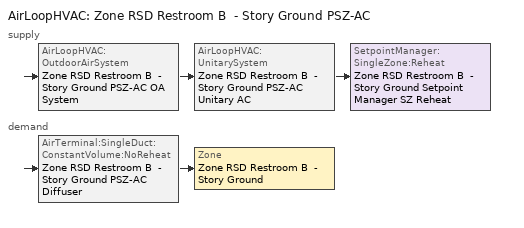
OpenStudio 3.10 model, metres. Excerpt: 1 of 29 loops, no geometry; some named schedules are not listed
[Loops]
AirLoopHVAC 'Zone RSD Restroom B  - Story Ground PSZ-AC'
 supply: AirLoopHVAC:OutdoorAirSystem 'Zone RSD Restroom B  - Story Ground PSZ-AC OA System' > AirLoopHVAC:UnitarySystem 'Zone RSD Restroom B  - Story Ground PSZ-AC Unitary AC' > SetpointManager:SingleZone:Reheat 'Zone RSD Restroom B  - Story Ground Setpoint Manager SZ Reheat'
 demand: AirTerminal:SingleDuct:ConstantVolume:NoReheat 'Zone RSD Restroom B  - Story Ground PSZ-AC Diffuser' > Zone 'Zone RSD Restroom B  - Story Ground'
[Sizing:Zone]
Zone RSD Restroom B  - Story Ground: Zone Cooling Design Supply Air Temperature Input Method=SupplyAirTemperature; Zone Cooling Design Supply Air Temperature {C}=12.7778; Zone Cooling Design Supply Air Temperature Difference {deltaC}=11.11; Zone Heating Design Supply Air Temperature Input Method=SupplyAirTemperature; Zone Heating Design Supply Air Temperature {C}=50; Zone Heating Design Supply Air Temperature Difference {deltaC}=11.11; Zone Cooling Design Supply Air Humidity Ratio {kg-H2O/kg-air}=0.0085; Zone Heating Design Supply Air Humidity Ratio {kg-H2O/kg-air}=0.008; Cooling Design Air Flow Method=DesignDay; Heating Design Air Flow Method=DesignDay; Account for Dedicated Outdoor Air System=No; Dedicated Outdoor Air System Control Strategy=NeutralSupplyAir; Dedicated Outdoor Air Low Setpoint Temperature for Design {C}=autosize; Dedicated Outdoor Air High Setpoint Temperature for Design {C}=autosize; Zone Load Sizing Method=Sensible Load Only No Latent Load; Zone Latent Cooling Design Supply Air Humidity Ratio Input Method=HumidityRatioDifference; Zone Cooling Design Supply Air Humidity Ratio Difference {kgWater/kgDryAir}=0.005; Zone Latent Heating Design Supply Air Humidity Ratio Input Method=HumidityRatioDifference; Zone Humidification Design Supply Air Humidity Ratio Difference {kgWater/kgDryAir}=0.005; Sizing Option=Coincident
[Zone equipment]
Zone RSD Restroom B  - Story Ground: Zone RSD Restroom B  - Story Ground Exhaust Fan, Zone RSD Restroom B  - Story Ground PSZ-AC Diffuser
[Fan:ZoneExhaust]
Zone RSD Restroom B  - Story Ground Exhaust Fan: Availability Schedule=D_RSD_All_Fan_Yr; Fan Total Efficiency=0.563391; Pressure Rise {Pa}=124.544; Maximum Flow Rate {m3/s}=0.493395; Flow Fraction Schedule=D_RSD_All_Fan_Yr; System Availability Manager Coupling Mode=Decoupled
[AirLoopHVAC]
Zone RSD Restroom B  - Story Ground PSZ-AC: Availability Schedule=Always On Discrete; Design Supply Air Flow Rate {m3/s}=0.368032; Design Return Air Flow Fraction of Supply Air Flow=1
[Sizing:System]
Zone RSD Restroom B  - Story Ground PSZ-AC: Type of Load to Size On=Sensible; Design Outdoor Air Flow Rate {m3/s}=0.368032; Central Heating Maximum System Air Flow Ratio=1; Preheat Design Temperature {C}=7.22222; Preheat Design Humidity Ratio {kg-H2O/kg-Air}=0.008; Precool Design Temperature {C}=12.7778; Precool Design Humidity Ratio {kg-H2O/kg-Air}=0.008; Central Cooling Design Supply Air Temperature {C}=12.7778; Central Heating Design Supply Air Temperature {C}=50; Sizing Option=Coincident; 100% Outdoor Air in Cooling=No; 100% Outdoor Air in Heating=No; Central Cooling Design Supply Air Humidity Ratio {kg-H2O/kg-Air}=0.0085; Central Heating Design Supply Air Humidity Ratio {kg-H2O/kg-Air}=0.008; Cooling Design Air Flow Method=DesignDay; Heating Design Air Flow Method=DesignDay; System Outdoor Air Method=ZoneSum; Zone Maximum Outdoor Air Fraction=1; Cooling Supply Air Flow Rate Per Floor Area {m3/s-m2}=0.00996765; Cooling Fraction of Autosized Cooling Supply Air Flow Rate=1; Cooling Supply Air Flow Rate Per Unit Cooling Capacity {m3/s-W}=3.94755e-05; Heating Supply Air Flow Rate Per Floor Area {m3/s-m2}=0.00996765; Heating Fraction of Autosized Heating Supply Air Flow Rate=1; Heating Fraction of Autosized Cooling Supply Air Flow Rate=1; Heating Supply Air Flow Rate Per Unit Heating Capacity {m3/s-W}=3.15882e-05; Cooling Design Capacity Method=CoolingDesignCapacity; Cooling Design Capacity {W}=6937.21; Cooling Design Capacity Per Floor Area {W/m2}=234.7; Fraction of Autosized Cooling Design Capacity=1; Heating Design Capacity Method=HeatingDesignCapacity; Heating Design Capacity {W}=12897.93; Heating Design Capacity Per Floor Area {W/m2}=157; Fraction of Autosized Heating Design Capacity=1; Central Cooling Capacity Control Method=OnOff; Occupant Diversity=1
[SetpointManager:SingleZone:Reheat]
Zone RSD Restroom B  - Story Ground Setpoint Manager SZ Reheat: Minimum Supply Air Temperature {C}=12.7778; Maximum Supply Air Temperature {C}=50; Control Zone=Zone RSD Restroom B  - Story Ground; Setpoint Node or NodeList=Zone RSD Restroom B  - Story Ground PSZ-AC Supply Outlet Node
[Coil:Heating:Gas]
Zone RSD Restroom B  - Story Ground PSZ-AC Gas Htg Coil: Availability Schedule=Always On Discrete; Gas Burner Efficiency=0.8; Nominal Capacity {W}=22153.8; On Cycle Parasitic Electric Load {W}=0; Off Cycle Parasitic Gas Load {W}=0
[Coil:Heating:Electric]
Zone RSD Restroom B  - Story Ground PSZ-AC No Heat: Availability Schedule=Always Off Discrete; Efficiency=1; Nominal Capacity {W}=0
[Coil:Cooling:DX:SingleSpeed]
Zone RSD Restroom B  - Story Ground PSZ-AC 1spd DX AC Clg Coil 23kBtu/hr 9.7SEER 23kBtu/hr 13.0SEER: Availability Schedule=Always On Discrete; Rated Total Cooling Capacity {W}=9139.12; Rated Sensible Heat Ratio=0.701083; Rated COP {W/W}=3.91157; Rated Air Flow Rate {m3/s}=0.368032; Rated Evaporator Fan Power Per Volume Flow Rate 2017 {W/(m3/s)}=773.3; Rated Evaporator Fan Power Per Volume Flow Rate 2023 {W/(m3/s)}=934.4; Total Cooling Capacity Function of Temperature Curve=SpltAC1Sp_ClCap_fT; Total Cooling Capacity Function of Flow Fraction Curve=DXCOOL-NECB2011-REF-CAPFFLOW; Energy Input Ratio Function of Temperature Curve=SpltAC1Sp_EIR_fT; Energy Input Ratio Function of Flow Fraction Curve=DXCOOL-NECB2011-REF-COOLEIRFFLOW; Part Load Fraction Correlation Curve=DXCOOL-NECB2011-REF-COOLPLFFPLR; Minimum Outdoor Dry-Bulb Temperature for Compressor Operation {C}=-25; Nominal Time for Condensate Removal to Begin {s}=0; Ratio of Initial Moisture Evaporation Rate and Steady State Latent Capacity=0; Maximum Cycling Rate {cycles/hr}=0; Latent Capacity Time Constant {s}=0; Condenser Type=AirCooled; Evaporative Condenser Effectiveness=0.9; Evaporative Condenser Air Flow Rate {m3/s}=autosize; Evaporative Condenser Pump Rated Power Consumption {W}=autosize; Crankcase Heater Capacity {W}=0; Maximum Outdoor Dry-Bulb Temperature for Crankcase Heater Operation {C}=10; Basin Heater Capacity {W/K}=0; Basin Heater Setpoint Temperature {C}=2
[Fan:OnOff]
Zone RSD Restroom B  - Story Ground PSZ-AC Fan: Availability Schedule=Always On Discrete; Fan Total Efficiency=0.546; Pressure Rise {Pa}=622.722; Maximum Flow Rate {m3/s}=0.368032; Motor Efficiency=0.84; Motor In Airstream Fraction=1; Fan Power Ratio Function of Speed Ratio Curve=Fan On Off Power Curve 16; Fan Efficiency Ratio Function of Speed Ratio Curve=Fan On Off Efficiency Curve 16
[AirLoopHVAC:UnitarySystem]
Zone RSD Restroom B  - Story Ground PSZ-AC Unitary AC: Control Type=Load; Controlling Zone or Thermostat Location=Zone RSD Restroom B  - Story Ground; Dehumidification Control Type=None; Availability Schedule=Outage Availability Schedule; Supply Fan=Zone RSD Restroom B  - Story Ground PSZ-AC Fan; Fan Placement=DrawThrough; Supply Air Fan Operating Mode Schedule=Always On Discrete; Heating Coil=Zone RSD Restroom B  - Story Ground PSZ-AC Gas Htg Coil; DX Heating Coil Sizing Ratio=1; Cooling Coil=Zone RSD Restroom B  - Story Ground PSZ-AC 1spd DX AC Clg Coil 23kBtu/hr 9.7SEER 23kBtu/hr 13.0SEER; Use DOAS DX Cooling Coil=No; DOAS DX Cooling Coil Leaving Minimum Air Temperature {C}=2; Latent Load Control=SensibleOnlyLoadControl; Supplemental Heating Coil=Zone RSD Restroom B  - Story Ground PSZ-AC No Heat; Supply Air Flow Rate Method During Cooling Operation=SupplyAirFlowRate; Supply Air Flow Rate During Cooling Operation {m3/s}=0.368032; Supply Air Flow Rate Method During Heating Operation=SupplyAirFlowRate; Supply Air Flow Rate During Heating Operation {m3/s}=0.368032; Supply Air Flow Rate Method When No Cooling or Heating is Required=None; No Load Supply Air Flow Rate Control Set To Low Speed=Yes; Maximum Supply Air Temperature {C}=50; Maximum Outdoor Dry-Bulb Temperature for Supplemental Heater Operation {C}=21; Ancilliary On-Cycle Electric Power {W}=0; Ancilliary Off-Cycle Electric Power {W}=0
[Controller:OutdoorAir]
Zone RSD Restroom B  - Story Ground PSZ-AC OA System Controller: Minimum Outdoor Air Flow Rate {m3/s}=0.214627; Maximum Outdoor Air Flow Rate {m3/s}=0.368032; Economizer Control Type=NoEconomizer; Economizer Control Action Type=ModulateFlow; Economizer Maximum Limit Dry-Bulb Temperature {C}=28; Economizer Maximum Limit Enthalpy {J/kg}=64000; Lockout Type=LockoutWithCompressor; Minimum Limit Type=FixedMinimum; Minimum Outdoor Air Schedule=Zone RSD Restroom B  - Story Ground PSZ-AC_night_ventcycle_schedule; Controller Mechanical Ventilation=Controller Mechanical Ventilation 17; High Humidity Control=No; High Humidity Outdoor Air Flow Ratio=1; Control High Indoor Humidity Based on Outdoor Humidity Ratio=Yes; Heat Recovery Bypass Control Type=BypassWhenWithinEconomizerLimits; Economizer Operation Staging=InterlockedWithMechanicalCooling
[Controller:MechanicalVentilation]
Controller Mechanical Ventilation 17: Availability Schedule=Always On Discrete
[AirLoopHVAC:OutdoorAirSystem]
Zone RSD Restroom B  - Story Ground PSZ-AC OA System: Controller=Zone RSD Restroom B  - Story Ground PSZ-AC OA System Controller
[AirTerminal:SingleDuct:ConstantVolume:NoReheat]
Zone RSD Restroom B  - Story Ground PSZ-AC Diffuser: Availability Schedule=Always On Discrete; Maximum Air Flow Rate {m3/s}=0.368032
[Schedule:Ruleset]
D_RSD_All_Fan_Yr: Default Day Schedule=D_RSD_All_Fan_Yr Default; Summer Design Day Schedule=D_RSD_All_Fan_Yr Summer Design Day; Winter Design Day Schedule=D_RSD_All_Fan_Yr Winter Design Day
[Schedule:Day]
D_RSD_All_Fan_Yr Default; autogen D_RSD_All_Fan_Yr 0_day_sch: Average, 9, 0, 0, 23, 0, 1, 24, 0, 0
D_RSD_All_Fan_Yr Winter Design Day; D_RSD_All_Fan_Yr Summer Design Day: No, 9, 0, 0, 23, 0, 1, 24, 0, 0
Schedule Day 41: 1, 0, 0, 2, 0, 0, 3, 0, 0, 4, 0, 0, 5, 0, 0, 6, 0, 0, 7, 0, 0, 8, 0, 0, 9, 0, 0, 10, 0, 1, 11, 0, 1, 12, 0, 1, 13, 0, 1, 14, 0, 1, 15, 0, 0, 16, 0, 0, 17, 0, 0, 18, 0, 0, 19, 0, 0, 20, 0, 0, 21, 0, 0, 22, 0, 0, 23, 0, 0, 24, 0, 0
Schedule Day 42: 1, 0, 0, 2, 0, 0, 3, 0, 0, 4, 0, 0, 5, 0, 0, 6, 0, 0, 7, 0, 0, 8, 0, 0, 9, 0, 0, 10, 0, 0, 11, 0, 0, 12, 0, 0, 13, 0, 0, 14, 0, 0, 15, 0, 1, 16, 0, 1, 17, 0, 1, 18, 0, 1, 19, 0, 1, 20, 0, 1, 21, 0, 1, 22, 0, 1, 23, 0, 1, 24, 0, 0
[Schedule:Rule] Schedule Ruleset=D_RSD_All_Fan_Yr; Apply Sunday=Yes; Apply Monday=Yes; Apply Tuesday=Yes; Apply Wednesday=Yes; Apply Thursday=Yes; Apply Friday=Yes; Apply Saturday=Yes
autogen D_RSD_All_Fan_Yr 0: Rule Order=2; Day Schedule=autogen D_RSD_All_Fan_Yr 0_day_sch; Date Specification Type=SpecificDates; Specific Month 1=1; Specific Day 1=2; Specific Month 2=1; Specific Day 2=3; Specific Month 3=1; Specific Day 3=9; Specific Month 4=1; Specific Day 4=10; Specific Month 5=1; Specific Day 5=16; Specific Month 6=1; Specific Day 6=17; Specific Month 7=1; Specific Day 7=23; Specific Month 8=1; Specific Day 8=24; Specific Month 9=1; Specific Day 9=30; Specific Month 10=1; Specific Day 10=31; Specific Month 11=2; Specific Day 11=6; Specific Month 12=2; Specific Day 12=7; Specific Month 13=2; Specific Day 13=13; Specific Month 14=2; Specific Day 14=14; Specific Month 15=2; Specific Day 15=20; Specific Month 16=2; Specific Day 16=21; Specific Month 17=2; Specific Day 17=27; Specific Month 18=2; Specific Day 18=28; Specific Month 19=3; Specific Day 19=6; Specific Month 20=3; Specific Day 20=7; Specific Month 21=3; Specific Day 21=13; Specific Month 22=3; Specific Day 22=14; Specific Month 23=3; Specific Day 23=20; Specific Month 24=3; Specific Day 24=21; Specific Month 25=3; Specific Day 25=27; Specific Month 26=3; Specific Day 26=28; Specific Month 27=4; Specific Day 27=3; Specific Month 28=4; Specific Day 28=4; Specific Month 29=4; Specific Day 29=10; Specific Month 30=4; Specific Day 30=11; Specific Month 31=4; Specific Day 31=17; Specific Month 32=4; Specific Day 32=18; Specific Month 33=4; Specific Day 33=24; Specific Month 34=4; Specific Day 34=25; Specific Month 35=5; Specific Day 35=1; Specific Month 36=5; Specific Day 36=2; Specific Month 37=5; Specific Day 37=8; Specific Month 38=5; Specific Day 38=9; Specific Month 39=5; Specific Day 39=15; Specific Month 40=5; Specific Day 40=16; Specific Month 41=5; Specific Day 41=22; Specific Month 42=5; Specific Day 42=23; Specific Month 43=5; Specific Day 43=29; Specific Month 44=5; Specific Day 44=30; Specific Month 45=6; Specific Day 45=5; Specific Month 46=6; Specific Day 46=6; Specific Month 47=6; Specific Day 47=12; Specific Month 48=6; Specific Day 48=13; Specific Month 49=6; Specific Day 49=19; Specific Month 50=6; Specific Day 50=20; Specific Month 51=6; Specific Day 51=26; Specific Month 52=6; Specific Day 52=27; Specific Month 53=7; Specific Day 53=3; Specific Month 54=7; Specific Day 54=4; Specific Month 55=7; Specific Day 55=10; Specific Month 56=7; Specific Day 56=11; Specific Month 57=7; Specific Day 57=17; Specific Month 58=7; Specific Day 58=18; Specific Month 59=7; Specific Day 59=24; Specific Month 60=7; Specific Day 60=25; Specific Month 61=7; Specific Day 61=31; Specific Month 62=8; Specific Day 62=1; Specific Month 63=8; Specific Day 63=7; Specific Month 64=8; Specific Day 64=8; Specific Month 65=8; Specific Day 65=14; Specific Month 66=8; Specific Day 66=15; Specific Month 67=8; Specific Day 67=21; Specific Month 68=8; Specific Day 68=22; Specific Month 69=8; Specific Day 69=28; Specific Month 70=8; Specific Day 70=29; Specific Month 71=9; Specific Day 71=4; Specific Month 72=9; Specific Day 72=5; Specific Month 73=9; Specific Day 73=11; Specific Month 74=9; Specific Day 74=12; Specific Month 75=9; Specific Day 75=18; Specific Month 76=9; Specific Day 76=19; Specific Month 77=9; Specific Day 77=25; Specific Month 78=9; Specific Day 78=26; Specific Month 79=10; Specific Day 79=2; Specific Month 80=10; Specific Day 80=3; Specific Month 81=10; Specific Day 81=9; Specific Month 82=10; Specific Day 82=10; Specific Month 83=10; Specific Day 83=16; Specific Month 84=10; Specific Day 84=17; Specific Month 85=10; Specific Day 85=23; Specific Month 86=10; Specific Day 86=24; Specific Month 87=10; Specific Day 87=30; Specific Month 88=10; Specific Day 88=31; Specific Month 89=11; Specific Day 89=6; Specific Month 90=11; Specific Day 90=7; Specific Month 91=11; Specific Day 91=13; Specific Month 92=11; Specific Day 92=14; Specific Month 93=11; Specific Day 93=20; Specific Month 94=11; Specific Day 94=21; Specific Month 95=11; Specific Day 95=27; Specific Month 96=11; Specific Day 96=28; Specific Month 97=12; Specific Day 97=4; Specific Month 98=12; Specific Day 98=5; Specific Month 99=12; Specific Day 99=11; Specific Month 100=12; Specific Day 100=12; Specific Month 101=12; Specific Day 101=18; Specific Month 102=12; Specific Day 102=19; Specific Month 103=12; Specific Day 103=25; Specific Month 104=12; Specific Day 104=26
D_RSD_All_Fan_Yr Outage Day 227: Rule Order=1; Day Schedule=Schedule Day 41; Date Specification Type=DateRange; Start Month=8; Start Day=15; End Month=8; End Day=15
D_RSD_All_Fan_Yr Outage Day 228: Rule Order=0; Day Schedule=Schedule Day 42; Date Specification Type=DateRange; Start Month=8; Start Day=16; End Month=8; End Day=16
[Schedule:Constant]
Name | Value
Always On Discrete; Zone RSD Restroom B  - Story Ground PSZ-AC_night_ventcycle_schedule | 1
Always Off Discrete | 0
[Curve:Exponent]
Fan On Off Power Curve 16: Coefficient1 Constant=1; Coefficient2 Constant=0; Coefficient3 Constant=0; Minimum Value of x=0; Maximum Value of x=1
[Curve:Cubic] Maximum Value of x=1
Name | Coefficient1 Constant | Coefficient2 x | Coefficient3 x**2 | Coefficient4 x**3 | Minimum Value of x
Fan On Off Efficiency Curve 16 | 1 | 0 | 0 | 0 | 0
DXCOOL-NECB2011-REF-COOLPLFFPLR | 0.0277 | 4.9151 | -8.184 | 4.2702 | 0.7
[Curve:Biquadratic] Minimum Value of x=7.22222; Maximum Value of x=29.44444; Minimum Value of y=-23.333; Maximum Value of y=46.11111
Name | Coefficient1 Constant | Coefficient2 x | Coefficient3 x**2 | Coefficient4 y | Coefficient5 y**2 | Coefficient6 x*y
SpltAC1Sp_ClCap_fT | 0.67916 | 0.016938 | 0.00069336 | 0.0045576 | -8.42e-05 | -0.00047628
SpltAC1Sp_EIR_fT | 0.739046 | -0.00778968 | 0.000128304 | -0.00027 | 0.0006642 | -0.000648
[Curve:Quadratic] Coefficient1 Constant=1; Coefficient2 x=0; Coefficient3 x**2=0; Minimum Value of x=0; Maximum Value of x=1
DXCOOL-NECB2011-REF-CAPFFLOW; DXCOOL-NECB2011-REF-COOLEIRFFLOW
